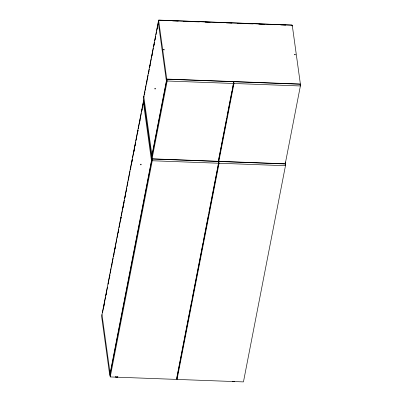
<?xml version="1.0" encoding="UTF-8"?>
<svg xmlns="http://www.w3.org/2000/svg" width="402" height="402" viewBox="0 0 402 402"><rect width="100%" height="100%" fill="white"/><g stroke="black" fill="none" stroke-linecap="round" stroke-linejoin="round"><path stroke-width="0.6" d="M300.113 85.445L300.379 84.053L292.244 25.16L158.609 20.175L143.424 98.319L151.835 158.825L109.751 375.312L101.616 316.419L143.695 99.932M143.821 97.219L144.057 95.993M144.298 94.771L144.891 91.711M145.127 90.485L146.082 85.591M146.318 84.365L148.102 75.184M148.343 73.958L149.293 69.064M149.529 67.837L151.318 58.657M151.554 57.436L153.338 48.255M153.574 47.029L154.529 42.135M154.765 40.909L155.72 36.014M155.956 34.788L156.549 31.728M156.79 30.507L158.574 21.326M144.338 95.063L144.931 92.003M145.529 88.942L145.765 87.721M146.715 82.822L146.956 81.601M147.549 78.541L147.785 77.315M148.74 72.42L148.976 71.194M149.931 66.3L150.167 65.074M151.951 55.893L152.187 54.667M153.976 45.486L154.212 44.265M155.162 39.366L155.403 38.145M157.187 28.964L157.423 27.738M158.378 22.844L158.614 21.618M102.495 312.851L105.485 297.46M105.726 296.229L107.52 286.998M108.118 283.918L109.912 274.687M110.153 273.455L111.108 268.531M111.349 267.295L113.143 258.064M113.384 256.833L115.535 245.753M115.776 244.522L116.731 239.597M116.972 238.366L118.766 229.13M119.007 227.899L121.158 216.819M121.399 215.588L122.359 210.663M122.595 209.432L124.389 200.196M124.63 198.965L126.786 187.885M127.022 186.654L127.982 181.729M128.218 180.498L130.017 171.262M130.253 170.031L132.409 158.951M132.65 157.72L135.64 142.328M135.876 141.097L138.032 130.017M138.273 128.786L141.263 113.399M141.504 112.168L143.298 102.932M103.731 306.992L104.329 303.912M106.123 294.676L106.364 293.445M108.158 284.214L108.399 282.983M109.354 278.058L109.952 274.978M111.746 265.747L111.987 264.516M113.781 255.28L114.022 254.049M114.977 249.124L115.575 246.044M117.374 236.813L117.61 235.582M118.208 232.502L118.449 231.271M119.404 226.346L119.645 225.115M120.605 220.19L121.203 217.11M122.997 207.879L123.233 206.648M123.831 203.568L124.072 202.337M125.032 197.412L125.268 196.181M126.228 191.257L126.826 188.181M128.62 178.945L128.861 177.714M129.459 174.634L129.695 173.403M130.655 168.478L130.891 167.247M131.851 162.323L132.449 159.247M133.886 151.861L134.484 148.78M135.082 145.705L135.323 144.474M136.278 139.549L136.519 138.318M137.474 133.389L138.072 130.313M139.509 122.927L140.107 119.846M141.901 110.615L142.142 109.384M143.097 104.46L143.338 103.229M151.559 157.212L166.75 79.073L158.609 20.175M166.93 79.234L151.8 157.066L152.041 158.835L167.172 81.003L166.93 79.234L233.326 81.712L233.567 83.475L218.442 161.308M152.011 158.991L109.992 375.166L110.238 376.935L176.634 379.408L218.653 163.232L218.412 161.463L152.011 158.991L152.257 160.755L110.238 376.935M221.12 146.69L218.618 159.559L218.859 161.323L233.989 83.49L233.748 81.727L300.143 84.199L300.384 85.968L285.254 163.8M221.356 145.464L226.718 117.881M226.954 116.66L231.959 90.917M232.195 89.691L233.748 81.727M191.774 300.671L176.81 377.659L177.056 379.423L243.451 381.9L285.47 165.719L285.224 163.956L218.829 161.478L214.522 183.654M192.015 299.44L197.402 271.722M197.638 270.491L203.03 242.778M203.266 241.547L208.653 213.829M208.894 212.598L214.281 184.885M177.056 379.423L219.075 163.247L218.829 161.478M292.063 26.085L292.244 25.16M285.194 165.197L285.465 163.81L285.209 161.946M161.976 20.512L166.971 20.698M172.594 20.909L178.217 21.115M183.217 21.301L188.839 21.512M193.839 21.698L199.462 21.909M205.085 22.12L210.08 22.306M215.703 22.512L221.326 22.723M226.326 22.909L231.949 23.12M237.572 23.331L242.567 23.517M247.567 23.703L253.19 23.909M258.813 24.12L264.436 24.331M269.43 24.517L275.053 24.728M280.676 24.934L285.676 25.12M166.75 79.073L300.379 84.053M167.172 81.003L233.567 83.475M233.989 83.49L300.384 85.968M151.835 158.825L285.465 163.81M152.257 160.755L218.653 163.232M219.075 163.247L285.47 165.719M291.922 25.356L291.882 25.06L158.81 20.1L158.85 20.396M158.252 22.035L166.388 80.928M143.78 96.465L151.921 155.358M143.333 101.786L151.474 160.679M101.977 314.565L110.113 373.458M117.937 376.835A2.708 1.829 11 0 1 115.374 376.84M117.831 376.85A2.563 1.734 11 0 1 115.404 376.855M234.477 381.282A2.708 1.829 11 0 1 232.451 381.282A2.563 1.734 11 0 0 234.386 381.292M140.846 164.544C140.976 166.016 141.077 162.991 140.846 164.544M155.001 88.706C155.127 90.184 155.227 87.174 155.001 88.706M163.458 49.567C164.247 50.953 164.795 48.642 163.458 49.567M294.56 54.451C295.354 55.843 295.902 53.526 294.56 54.451"/></g></svg>
